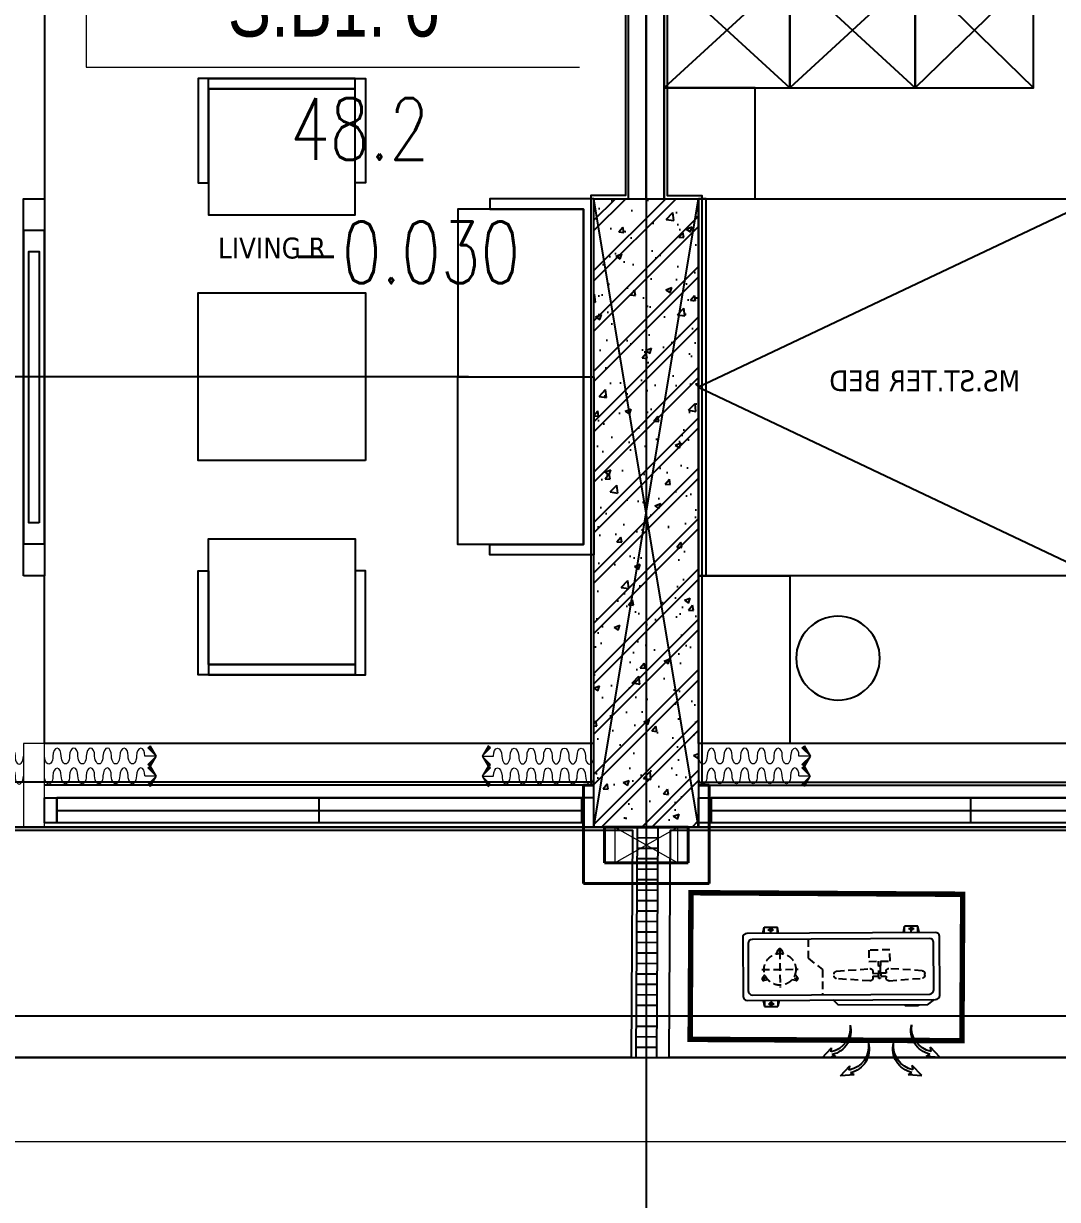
# Model space of a CAD drawing. Header units: millimetres. Extents: x -361699137 to 361252145, y -356478932 to 356523199.
# Drawn here: x -36898 to -31959, y 5793 to 11407 of the extents above; entities that cross this region are included whole.
import ezdxf
from ezdxf.enums import TextEntityAlignment as Align
from ezdxf.xclip import XClip

# ---------------------------------------------------------------- set-up
doc = ezdxf.new("R2010")
doc.units = ezdxf.units.MM
doc.header["$LTSCALE"] = 100
doc.header["$MEASUREMENT"] = 0
doc.header["$XCLIPFRAME"] = 0
doc.set_wipeout_variables(frame=1)
doc.linetypes.add('ACAD_ISO03W100', pattern=[30, 12, -18])
doc.linetypes.add('HIDDEN', pattern=[0.375, 0.25, -0.125])
for name, color, linetype in [('1VinaPVC-Text', 9, 'Continuous'), ('A-_FURN----_E-_N', 251, 'Continuous'), ('A-ANNO-ROOM', 50, 'Continuous'), ('A-WALL-FNSH', 11, 'Continuous'), ('AC-EAD', 6, 'Continuous'), ('AUDIT_I_220808132811-12', 1, 'Continuous'), ('IDEA - dim', 251, 'Continuous'), ('KC', 5, 'Continuous'), ('KT-Net manh', 139, 'Continuous'), ('KT-Noi that', 32, 'Continuous'), ('KT-Tuong', 1, 'Continuous')]:
    doc.layers.add(name, color=color, linetype=linetype)
for name, color, linetype, lineweight in [('AUDIT_I_220808132811-11', 7, 'Continuous', 9), ('CIC36 net manh', 8, 'Continuous', 9), ('HBA-Partition', 4, 'Continuous', 13), ('KT-Chuviet', 255, 'Continuous', 15), ('KT-Kich thuoc', 159, 'Continuous', 18), ('KT-lomo nuoc', 3, 'HIDDEN', 5), ('KT-Net cat', 1, 'Continuous', 40), ('KT-Net thay', 7, 'Continuous', 15), ('KT-Net truc', 18, 'Continuous', 15)]:
    doc.layers.add(name, color=color, linetype=linetype, lineweight=lineweight)
doc.layers.add('dien tich thong thuy', color=3, linetype='Continuous', plot=False)
doc.styles.add('220126_HDN_HBA typical plan$0$211210_HDN_HBA_TYPICAL PLAN CORE OPT 1$0$HBA-Text', font='GOTHIC.TTF')
doc.styles.add('font unicode ccu', font='arial.ttf')
doc.styles.add('ROMANS', font='ROMANS.SHX')
doc.styles.add('Tahoma', font='tahoma.ttf')

# ---------------------------------------------------------------- blocks, each defined once
blk = doc.blocks.new('Louvre')
for p, q in [((-390.067916277796, 975.9572027104441, 0.1512365001885502), (-295.1435544323176, 1008.729661013116, 0.1512365002144518)), ((-373.750619571656, 928.6946823777398, 0.1512365001885502), (-278.8262577261776, 961.4671406804118, 0.1512365002144518)), ((-357.4333228655159, 881.4321620450355, 0.1512365001885502), (-262.5089610200375, 914.2046203477075, 0.1512365002144518)), ((-341.1160261593759, 834.1696417123312, 0.1512365001885502), (-246.1916643138975, 866.9421000150032, 0.1512365002144518)), ((-324.7987294532359, 786.9071213796269, 0.1512365001885502), (-229.8743676077574, 819.6795796822989, 0.1512365002144518)), ((-308.4814327470958, 739.6446010469226, 0.1512365001885502), (-213.5570709016174, 772.4170593495946, 0.1512365002144518)), ((-292.1641360409558, 692.3820807142183, 0.1512365001885502), (-197.2397741954774, 725.1545390168903, 0.1512365002144518)), ((-275.8468393348157, 645.119560381514, 0.1512365001885502), (-180.9224774893373, 677.892018684186, 0.1512365002144518)), ((-259.5295426286757, 597.8570400488097, 0.1512365001885502), (-164.6051807831973, 630.6294983514817, 0.1512365002144518)), ((-243.2122459225357, 550.5945197161054, 0.1512365001885502), (-148.2878840770572, 583.3669780187774, 0.1512365002144518)), ((-226.8949492163956, 503.3319993834011, 0.1512365001885502), (-131.9705873709172, 536.1044576860731, 0.1512365002144518)), ((-210.5776525102556, 456.0694790506968, 0.1512365001885502), (-115.6532906647772, 488.8419373533688, 0.1512365002144518)), ((-194.2603558041155, 408.8069587179925, 0.1512365001885503), (-99.33599395863712, 441.5794170206646, 0.1512365002144518)), ((-177.9430590979755, 361.5444383852882, 0.1512365001885503), (-83.01869725249708, 394.3168966879603, 0.1512365002144518)), ((-161.6257623918355, 314.2819180525839, 0.1512365001885503), (-66.70140054635704, 347.054376355256, 0.1512365002144518)), ((-145.3084656856954, 267.0193977198796, 0.1512365001885503), (-50.38410384021699, 299.7918560225517, 0.1512365002144518)), ((-128.9911689795554, 219.7568773871753, 0.1512365001885503), (-34.06680713407695, 252.5293356898474, 0.1512365002144518)), ((-112.6738722734153, 172.494357054471, 0.1512365001885503), (-17.74951042793691, 205.2668153571431, 0.1512365002144518)), ((-96.35657556727529, 125.2318367217667, 0.1512365001885503), (-1.43221372179687, 158.0042950244388, 0.1512365002144518)), ((-80.03927886113524, 77.96931638906244, 0.1512365001885503), (14.88508298434317, 110.7417746917345, 0.1512365002144518)), ((-63.7219821549952, 30.70679605635814, 0.1512365001885503), (31.20237969048321, 63.47925435903016, 0.1512365002144518)), ((-47.40468544885516, -16.55572427634615, 0.1512365001885503), (47.51967639662325, 16.21673402632587, 0.1512365002144518))]:
    blk.add_line(p, q)
at = {"elevation": 0.1512365001885503}
blk.add_lwpolyline([(47.5188208874315, 16.2192119784886), (-311.4533339738846, 1055.970408101566), (-405.9933989513665, 1023.379364635679), (-47.40468544885516, -16.55572427634615)], close=True, dxfattribs=at)
blk = doc.blocks.new('OU DHCB')
at = {"ltscale": 10}
for p, q in [((-145596.7359835756, -72628.19858895507), (-145596.7359835755, -73528.19858895507)), ((-145296.7359835756, -72608.19858895507), (-145576.7359835756, -72608.19858895507)), ((-145324.4190639546, -72636.08931015906), (-145548.159058152, -72636.08931015906)), ((-145276.7359835755, -73528.19858895507), (-145276.7359835756, -72628.19858895507)), ((-145251.7359835756, -72666.54320485782), (-145276.7359835756, -72633.91402237766)), ((-145568.159058152, -72656.08931015906), (-145568.1590581519, -73502.79584965573)), ((-145301.9190639545, -73502.79584965573), (-145301.9190639546, -72656.08931015906)), ((-145251.7359835756, -72666.54320485782), (-145251.7359835755, -73091.63776905168)), ((-145251.7359835755, -73091.63776905168), (-145276.7359835756, -73117.74108818787)), ((-145548.1590581519, -73522.79584965573), (-145324.4190639545, -73522.79584965573)), ((-145576.7359835755, -73548.19858895507), (-145296.7359835755, -73548.19858895507))]:
    blk.add_line(p, q, dxfattribs=at)
at = {"linetype": 'HIDDEN', "ltscale": 1.5}
for p, q in [((-145413.9539361256, -72690.93626985545), (-145425.2743603915, -72850.3464246098)), ((-145391.7116543167, -72679.24295534656), (-145400.5201600925, -72679.24295534656)), ((-145366.9574540176, -72850.3464246098), (-145378.2778782834, -72690.93626985545)), ((-145402.8542549818, -72927.5993492777), (-145402.8542549818, -72902.06651731845)), ((-145402.8542549818, -72902.06651731845), (-145389.3775594272, -72902.06651731845)), ((-145389.3775594272, -72927.5993492777), (-145389.3775594272, -72902.06651731845)), ((-145413.9539361256, -73100.72940071652), (-145425.2743603915, -72941.3192459621)), ((-145411.8405843586, -72927.5993492777), (-145402.8542549818, -72927.5993492777)), ((-145389.3775594272, -72927.5993492777), (-145380.3912300507, -72927.5993492777)), ((-145366.9574540176, -72941.3192459621), (-145378.2778782834, -73100.72940071652)), ((-145424.3244128572, -73457.61947981999), (-145424.3244128572, -73284.34750655977)), ((-145372.1718516731, -73297.9798048001), (-145387.1776447338, -73289.31620613698)), ((-145384.0065475349, -73301.15090199895), (-145375.342948872, -73286.14510893813)), ((-145504.9601435018, -73370.98349318982), (-145522.2873408278, -73370.98349318982)), ((-145513.6237421648, -73362.31989452682), (-145513.6237421648, -73379.64709185276)), ((-145510.9603994874, -73370.98349318982), (-145337.6884262272, -73370.98349318982)), ((-145387.1776447338, -73452.6507802426), (-145372.1718516731, -73443.98718157967)), ((-145384.0065475349, -73440.81608438081), (-145375.342948872, -73455.82187744146))]:
    blk.add_line(p, q, dxfattribs=at)
for p, q in [((-145600.3090889574, -72742.46089483847), (-145627.2724797422, -72742.46089483894)), ((-145596.7359835737, -72704.6985221715), (-145626.5373331342, -72710.6859819922)), ((-145596.7359835737, -72710.68598199266), (-145626.5373331342, -72710.6859819922)), ((-145626.5373331342, -72710.6859819922), (-145626.537333134, -72774.23580768521)), ((-145613.7907843499, -72729.27302923848), (-145613.7907843499, -72756.23642001537)), ((-145251.7359835756, -72709.72133146526), (-145246.9346340166, -72710.68598199266)), ((-145251.7359835756, -72710.68598199272), (-145246.9346340166, -72710.68598199266)), ((-145251.7359835756, -72742.46089483929), (-145246.1994874087, -72742.46089483934)), ((-145246.9346340166, -72710.68598199266), (-145246.9346340169, -72774.23580768568)), ((-145596.7359835744, -72774.23580768568), (-145626.5373331339, -72774.23580768521)), ((-145596.7359835746, -72780.22326750544), (-145626.5373331342, -72774.23580768521)), ((-145251.7359835756, -72774.23580768573), (-145246.934634017, -72774.23580768568)), ((-145251.7359835756, -72775.20045821296), (-145246.9346340166, -72774.23580768568)), ((-145600.3090889574, -73413.93628307173), (-145627.2724797422, -73413.93628307126)), ((-145596.7359835746, -73376.17391040476), (-145626.5373331342, -73382.16137022499)), ((-145596.7359835744, -73382.16137022452), (-145626.5373331339, -73382.16137022499)), ((-145626.5373331342, -73445.711195918), (-145626.537333134, -73382.16137022499)), ((-145613.7907843499, -73427.12414867172), (-145613.7907843499, -73400.16075789483)), ((-145276.7359835763, -73376.1739104043), (-145246.9346340166, -73382.16137022452)), ((-145276.7359835764, -73382.16137022406), (-145246.934634017, -73382.16137022452)), ((-145273.1628781935, -73413.93628307126), (-145246.1994874087, -73413.9362830708)), ((-145259.6811828009, -73427.12414867125), (-145259.6811828009, -73400.16075789437)), ((-145246.9346340166, -73445.71119591754), (-145246.9346340169, -73382.16137022452)), ((-145596.7359835737, -73445.71119591754), (-145626.5373331342, -73445.711195918)), ((-145596.7359835737, -73451.6986557387), (-145626.5373331342, -73445.711195918)), ((-145276.7359835771, -73445.71119591707), (-145246.9346340166, -73445.71119591754)), ((-145276.7359835771, -73451.69865573823), (-145246.9346340166, -73445.71119591754))]:
    blk.add_line(p, q)
for points in [[(-145514.0369933077, -72845.00641289927), (-145514.0369933077, -72946.6592576727), (-145460.1302110892, -72946.6592576727), (-145460.1302110892, -72845.00641289927)], [(-145438.3748983174, -72892.94521453363), (-145378.3072809206, -72892.94521453363), (-145378.3072809206, -72898.7209469756), (-145438.3748983174, -72898.7209469756)]]:
    blk.add_lwpolyline(points, close=True, dxfattribs=at)
for points in [[(-145411.8405843586, -72864.06632129426), (-145402.8542549818, -72864.06632129426), (-145402.8542549818, -72889.59915325334), (-145389.3775594272, -72889.59915325334), (-145389.3775594272, -72864.06632129426), (-145380.3912300507, -72864.06632129426)], [(-145460.1302110892, -72902.18613808436), (-145439.9151677571, -72902.18613808436), (-145439.9151677571, -72889.4795324876), (-145460.1302110892, -72889.4795324876)], [(-145568.1590581519, -73235.6644869287), (-145477.5859351165, -73235.6644869287), (-145421.9678457306, -73168.28098990311), (-145301.9190639544, -73168.28098990311)]]:
    blk.add_lwpolyline(points, dxfattribs=at)
for points in [[(-145400.506466276, -73299.01593738), (-145385.0322228624, -73286.8395249426, -0.6770329614269011), (-145371.0996937773, -73294.88347436048), (-145373.9076545681, -73314.37276847954)], [(-145498.5591177275, -73386.34032428954), (-145516.8413219319, -73379.02744260765, -0.6770329614269011), (-145516.8413219319, -73362.93954377211), (-145498.5591177275, -73355.62666209022)], [(-145373.9076545681, -73427.59421790004), (-145371.0996937773, -73447.08351201928, -0.6770329614269011), (-145385.0322228624, -73455.12746143699), (-145400.506466276, -73442.95104899965)]]:
    blk.add_lwpolyline(points, format="xyb", dxfattribs=at)
for centre in [(-145613.7907843498, -72742.46089483894), (-145613.7907843498, -73413.93628307126), (-145259.6811828011, -73413.9362830708)]:
    blk.add_circle(centre, 6.399999998510705)
blk.add_circle((-145424.3244128572, -73370.98349318982), 75.80648830138873, dxfattribs=at)
at = {"ltscale": 10}
for centre, radius, start, end in [((-145576.7359835756, -72628.19858895507), 20, 90, 180), ((-145548.159058152, -72656.08931015906), 20, 90, 180), ((-145324.0708671735, -72658.3538387804), 22.2672511938213, 5.836940991571704, 90.89598033136627), ((-145296.7359835756, -72628.19858895507), 20, 0, 90), ((-145576.7359835755, -73528.19858895507), 20, 180, 270), ((-145548.1590581519, -73502.79584965573), 20, 180, 270), ((-145324.0708671734, -73500.53132103439), 22.26725119372981, 269.1040196686337, 354.1630590084283), ((-145296.7359835755, -73528.19858895507), 20, 270, 0)]:
    blk.add_arc(centre, radius, start, end, dxfattribs=at)
at = {"linetype": 'HIDDEN', "ltscale": 1.5, "extrusion": (-3.705961975267651e-18, -2.302887044638033e-31, -1)}
for centre, major_axis, ratio, start_param, end_param in [((-145400.5201600925, -72691.94956094332), (13.47669555471336, 1.34378840757246e-09), 0.9428576571430538, 3.22142263940278, 4.712388980478704), ((-145391.7116543167, -72691.94956094332), (13.47669555471336, -1.34381379242754e-09), 0.942857657143054, 4.712388980290674, 6.203355321366594), ((-145411.8405843586, -72851.35971569768), (13.47669555469076, -1.05462899242754e-09), 0.9428576571446344, 1.570796326721111, 3.221422639214027), ((-145380.3912300507, -72940.3059548744), (13.47669555469076, -1.05462899242754e-09), 0.9428576571446344, 4.712388980310906, 6.363015292803822), ((-145400.5201600925, -73099.71610962864), (13.47669555471336, -1.34381379242754e-09), 0.942857657143054, 1.57079632670088, 3.061762667776801), ((-145391.7116543167, -73099.71610962864), (13.47669555471336, 1.34378840757246e-09), 0.9428576571430538, 0.0798299858129885, 1.57079632688891)]:
    blk.add_ellipse(centre, major_axis=major_axis, ratio=ratio, start_param=start_param, end_param=end_param, dxfattribs=at)
at = {"linetype": 'HIDDEN', "ltscale": 1.5, "extrusion": (-3.705961975267651e-18, -2.30288704463893e-31, -1)}
for centre, start_param, end_param in [((-145380.3912300507, -72851.35971569768), -0.0798299856242348, 1.570796326868679), ((-145411.8405843586, -72940.3059548744), 3.061762667965558, 4.712388980458472)]:
    blk.add_ellipse(centre, major_axis=(13.47669555469076, 1.05462300757246e-09), ratio=0.9428576571446344, start_param=start_param, end_param=end_param, dxfattribs=at)
blk = doc.blocks.new('ki hieu qt')
at = {"layer": 'AC-EAD', "color": 7}
for points in [[(-276796163327.464, 549769551681.0894), (-276796163446.0606, 549769551567.1503)], [(-276796163338.9174, 549769551517.0281), (-276796163327.464, 549769551681.0894)], [(-276796163396.6809, 549769551574.9169), (-276796163446.0606, 549769551567.1503)], [(-276796163338.9174, 549769551517.0281), (-276796163364.6031, 549769551559.9108)], [(-276796163110.5587, 549769551464.184), (-276796163229.1553, 549769551350.2449)], [(-276796163179.7757, 549769551358.0116), (-276796163229.1553, 549769551350.2449)], [(-276796163122.012, 549769551300.1228), (-276796163147.6976, 549769551343.0052)], [(-276796163122.012, 549769551300.1228), (-276796163110.5587, 549769551464.184)], [(-276796163122.012, 549769550654.9597), (-276796163147.6976, 549769550612.0773)], [(-276796163122.012, 549769550654.9597), (-276796163110.5587, 549769550490.8986)], [(-276796163179.7757, 549769550597.0709), (-276796163229.1553, 549769550604.8376)], [(-276796163110.5587, 549769550490.8986), (-276796163229.1553, 549769550604.8376)], [(-276796163396.6809, 549769550380.1656), (-276796163446.0606, 549769550387.9323)], [(-276796163327.464, 549769550273.9932), (-276796163446.0606, 549769550387.9323)], [(-276796163338.9174, 549769550438.0544), (-276796163364.6031, 549769550395.1718)], [(-276796163338.9174, 549769550438.0544), (-276796163327.464, 549769550273.9932)]]:
    blk.add_lwpolyline(points, dxfattribs=at)
for centre, radius, start, end in [((-276796163644.4366, 549769551622.9794), 286.8527087762382, 255.434448979571, 347.3073344548822), ((-276796163679.501, 549769551631.3489), 288.3951209083507, 262.614727528198, 348.7092694430371), ((-276796163427.5312, 549769551406.0741), 286.8527087762382, 255.434448979571, 347.3073344548822), ((-276796163462.5958, 549769551414.4435), 288.3951209083507, 262.614727528198, 348.7092694430371), ((-276796163427.5312, 549769550549.0084), 286.8527087762382, 12.69295835412746, 104.5668063709439), ((-276796163462.5958, 549769550540.639), 288.3951209083507, 11.29147703540943, 97.38530942130281), ((-276796163644.4366, 549769550332.1031), 286.8527087762382, 12.69295835412746, 104.5668063709439), ((-276796163679.501, 549769550323.7336), 288.3951209083507, 11.29147703540943, 97.38530942130281)]:
    blk.add_arc(centre, radius, start, end, dxfattribs=at)
blk = doc.blocks.new('DHCB.1')
at = {"xscale": -1, "rotation": 106.4733300107783}
blk.add_blockref('OU DHCB', (-194859.9671084196, -237775.7974229998), dxfattribs=at)
at = {"xscale": 0.4, "yscale": 0.4, "zscale": 0.4, "rotation": 286.4738024344239}
blk.add_blockref('ki hieu qt', (-179483459312.1194, -168534274838.7475), dxfattribs=at)
blk = doc.blocks.new('*U207')
for points in [[(482.6951045578201, -398.9039813853606), (464.6170375002125, -396.4493711387506), (464.3337632049024, -466.3349522090732)], [(396.7561588253833, -484.1490495130481), (464.3337632049024, -466.3349522090732), (394.4481821902239, -466.0516779393653)]]:
    blk.add_hatch(color=256).paths.add_polyline_path(points)
blk.add_line((464.3337632049024, -466.3349522090732), (416.9273155568029, -418.7598943406972))
for points in [[(482.6951045578201, -398.9039813853606), (464.6170375002125, -396.4493711387506), (464.3337632049024, -466.3349522090732)], [(396.7561588253833, -484.1490495130481), (464.3337632049024, -466.3349522090732), (394.4481821902239, -466.0516779393653)]]:
    blk.add_lwpolyline(points, close=True)
for centre in [(16.76743755071067, -17.17677016190672), (85.71403000141326, -87.65612936302188), (155.3043908096025, -157.4940017787478), (224.8947516177918, -227.3318741944736), (294.485112425981, -297.1697466101995), (364.0754732341703, -367.0076190259254)]:
    blk.add_ellipse(centre, major_axis=(34.52187991841241, 31.95056764796491), ratio=0.5238875827070036, start_param=4.731720461219403, end_param=7.873313114809197)
at = {"extrusion": (0, 0, -1)}
for centre in [(51.5728287498025, -52.1059534814385), (120.5194212005051, -122.5853126825537), (190.1097820086943, -192.4231850982796), (259.7001428168836, -262.2610575140054), (329.2905036250728, -332.0989299297313), (398.8808644332621, -401.9368023454572)]:
    blk.add_ellipse(centre, major_axis=(-32.07293168385898, -34.4082260416161), ratio=0.5238875826554585, start_param=4.731720461217387, end_param=7.87331311480718, dxfattribs=at)
blk = doc.blocks.new('1pn')
at = {"layer": 'A-WALL-FNSH', "color": 5}
for points in [[(8924.999999998137, 19.99999998084968), (8924.999999998137, 139.9999999808497), (8984.999999998137, 139.9999999808497), (8984.999999998137, 19.99999998084968)], [(8984.999999998137, 139.9999999808497), (11490, 139.9999999808497), (11490, 19.99999998084968), (8984.999999998137, 19.99999998084968)], [(10237.5, 139.9999999808497), (8984.999999998137, 139.9999999808497), (8984.999999998137, 79.99999998084968), (10237.5, 79.99999998084968)], [(10237.5, 79.99999998084968), (11490, 79.99999998084968), (11490, 19.99999998084968), (10237.5, 19.99999998084968)]]:
    blk.add_lwpolyline(points, close=True, dxfattribs=at)
blk.add_lwpolyline([(11550, 139.9999999808497), (8984.999999998137, 139.9999999808497)], dxfattribs=at)
at = {"layer": 'HBA-Partition'}
blk.add_lwpolyline([(8924.999999998137, 400), (8824.999999998137, 400), (8824.999999998137, 0), (8924.999999998137, 0)], close=True, dxfattribs=at)
at = {"layer": 'IDEA - dim'}
for p, q in [((11550, 200.0000000001746), (8924.999999998137, 200.0000000000582)), ((11550, 0), (8924.999999998137, 0))]:
    blk.add_line(p, q, dxfattribs=at)
for points in [[(9709.32281126082, 3075.738865847932), (9709.32281126082, 3523.743899913039), (10409.32281126082, 3523.743899913039), (10409.32281126082, 3573.743899913039), (9659.32281126082, 3573.743899913039), (9659.32281126082, 3075.738865847932)], [(10409.32281126082, 3075.738865847932), (10409.32281126082, 3523.743899913039), (9709.32281126082, 3523.743899913039), (9709.32281126082, 3573.743899913039), (10459.32281126082, 3573.743899913039), (10459.32281126082, 3075.738865847932)], [(9709.32281126082, 3523.743899913039), (9709.32281126082, 2923.743899913039), (10409.32281126082, 2923.743899913039), (10409.32281126082, 3523.743899913039)], [(8825, 1200), (8825, 3000), (8925.000000003725, 3000), (8925.000000003725, 1200)], [(11051.99496593513, 2950), (11500, 2950), (11500, 2150), (11550, 2150), (11550, 3000), (11051.99496593513, 3000)], [(11500, 2950), (10900, 2950), (10900, 2150), (11500, 2150)], [(8925, 2847.500000000466), (8825, 2847.500000000466), (8825, 1352.499999999534), (8925, 1352.499999999534)], [(8900, 1452.499999999534), (8850, 1452.499999999534), (8850, 2747.500000000466), (8900, 2747.500000000466)], [(10459.32281126082, 1750), (9659.32281126082, 1750), (9659.32281126082, 2550), (10459.32281126082, 2550)], [(11500, 1350), (10900, 1350), (10900, 2150), (11500, 2150)], [(11051.99496593513, 1350), (11500, 1350), (11500, 2150), (11550, 2150), (11550, 1300), (11051.99496593513, 1300)], [(9709.32281126082, 776.2561000869609), (9709.32281126082, 1376.256100086961), (10409.32281126082, 1376.256100086961), (10409.32281126082, 776.2561000869609)], [(9709.32281126082, 1224.261134152068), (9709.32281126082, 776.2561000869609), (10409.32281126082, 776.2561000869609), (10409.32281126082, 726.2561000869609), (9659.32281126082, 726.2561000869609), (9659.32281126082, 1224.261134152068)], [(10409.32281126082, 1224.261134152068), (10409.32281126082, 776.2561000869609), (9709.32281126082, 776.2561000869609), (9709.32281126082, 726.2561000869609), (10459.32281126082, 726.2561000869609), (10459.32281126082, 1224.261134152068)]]:
    blk.add_lwpolyline(points, close=True, dxfattribs=at)
at = {"layer": 'KT-Net manh', "linetype": 'ACAD_ISO03W100', "ltscale": 4}
for p, q in [((8925.000000003725, 3979.999994853046), (8925.000000003725, 3000)), ((10950, 2150), (8200, 2150)), ((8925.000000003725, 400), (8925.000000003725, 1200)), ((11550, 400), (8924.999999998137, 400))]:
    blk.add_line(p, q, dxfattribs=at)
at = {"layer": 'KT-Tuong'}
for points in [[(11800, 3000), (11800, 8099.999999999993), (9975.000000003725, 8100.000000000058)], [(11715, 3000), (11715, 7930), (9975.000000005588, 7930)]]:
    blk.add_lwpolyline(points, dxfattribs=at)
at = {"layer": 'CIC36 net manh', "color": 8, "zscale": 0.8100000000112606}
for p, xscale, yscale, rotation in [((8824.25401497446, 338.6633411585935), 0.8100000000112606, 0.8100000000112606, 225.123201203973), ((8925.745985021815, 338.6633411585935), -0.8100000000112604, 0.8100000000112604, 134.8767987960269), ((11549.25401497819, 338.6633411585935), 0.8100000000112606, 0.8100000000112606, 225.123201203973), ((8824.471729306504, 243.7097146716551), 0.8100000000112606, 0.8100000000112606, 225.123201203973), ((8925.52827068977, 243.7097146716551), -0.8100000000112604, 0.8100000000112604, 134.8767987960269), ((11549.47172931023, 243.7097146716551), 0.8100000000112606, 0.8100000000112606, 225.123201203973)]:
    blk.add_blockref('*U207', p, dxfattribs=dict(at, xscale=xscale, yscale=yscale, rotation=rotation))
at = {"layer": '1VinaPVC-Text', "style": 'Tahoma'}
blk.add_text('LIVING R', height=100, dxfattribs=at).set_placement((9754.103528873995, 2714.557781457494))
blk = doc.blocks.new('2pn')
blk.add_lwpolyline([(8700, 3000), (8700, 8099.999999294552), (8614.994292274117, 8099.999999294581)])
at = {"layer": 'A-_FURN----_E-_N', "linetype": 'Continuous'}
for points in [[(7414.994292274117, 4079.999999294465), (7414.994292274117, 3529.999999300926), (6849.994292274117, 3529.999999300926), (6849.994292274117, 4079.999999294465), (7414.994292274117, 4079.999999294465)], [(8014.994292274117, 4079.999999294523), (8014.994292274117, 3529.999999300984), (7414.994292274117, 3529.999999300984), (7414.994292274117, 4079.999999294523), (8014.994292274117, 4079.999999294523)], [(8614.994292274117, 4079.999999294523), (8614.994292274117, 3529.999999300984), (8014.994292274117, 3529.999999300984), (8014.994292274117, 4079.999999294523), (8614.994292274117, 4079.999999294523)]]:
    blk.add_lwpolyline(points, close=True, dxfattribs=at)
at = {"layer": 'A-WALL-FNSH', "color": 5}
blk.add_lwpolyline([(5849.994292274117, 139.9999999810243), (8389.994292274117, 139.9999999810243)], dxfattribs=at)
for points in [[(8389.994292274117, 139.9999999810243), (5909.994292274117, 139.9999999810243), (5909.994292274117, 19.9999999810243), (8389.994292274117, 19.9999999810243)], [(7149.994292274117, 139.9999999810243), (8389.994292274117, 139.9999999810243), (8389.994292274117, 79.9999999810243), (7149.994292274117, 79.9999999810243)], [(8449.994292274117, 19.9999999810243), (8449.994292274117, 139.9999999810243), (8389.994292274117, 139.9999999810243), (8389.994292274117, 19.9999999810243)], [(7149.994292274117, 79.9999999810243), (5909.994292274117, 79.9999999810243), (5909.994292274117, 19.9999999810243), (7149.994292274117, 19.9999999810243)]]:
    blk.add_lwpolyline(points, close=True, dxfattribs=at)
at = {"layer": 'IDEA - dim'}
for p, q in [((8449.994292274117, 200), (5849.994292274117, 200.0000000000582)), ((8449.994292274117, 0), (250, 1.746229827404022e-10))]:
    blk.add_line(p, q, dxfattribs=at)
for points in [[(8179.99429227435, 3529.999999300836), (8614.99429227435, 3529.999999300836), (8614.99429227435, 2999.999999999852), (8179.99429227435, 2999.999999999852)], [(8449.994292274117, 3000), (6549.994292274117, 3000), (6549.994292274117, 1200), (8449.994292274117, 1200)], [(8449.994292274117, 3000), (8449.994292274117, 1200), (8413.994292274117, 1200), (8413.994292274117, 3000)], [(8014.994292274117, 400.0000000000582), (8449.994292274117, 400.0000000000582), (8449.994292274117, 1200), (8014.994292274117, 1200)]]:
    blk.add_lwpolyline(points, close=True, dxfattribs=at)
blk.add_circle((7784.230196526274, 806.5814066069433), 200, dxfattribs=at)
at = {"layer": 'KT-Net manh', "linetype": 'ACAD_ISO03W100', "ltscale": 4}
for p, q in [((7414.994292274117, 4079.999999294465), (6849.994292274117, 3529.999999300926)), ((6849.994292274117, 4079.999999294465), (7414.994292274117, 3529.999999300926)), ((8014.994292274117, 4079.999999294523), (7414.994292274117, 3529.999999300984)), ((7414.994292274117, 4079.999999294523), (8014.994292274117, 3529.999999300984)), ((8614.994292274117, 4079.999999294523), (8014.994292274117, 3529.999999300984)), ((8014.994292274117, 4079.999999294523), (8614.994292274117, 3529.999999300984)), ((5849.994292244315, 400.0000000000582), (8449.994292274117, 400.0000000000582))]:
    blk.add_line(p, q, dxfattribs=at)
blk.add_lwpolyline([(6549.994292274117, 3000), (8449.994292274117, 2100), (6549.994292274117, 1200)], dxfattribs=at)
at = {"layer": 'KT-Tuong'}
blk.add_line((8614.994292274117, 3000), (8614.99429227598, 5079.999999294581), dxfattribs=at)
at = {"layer": 'CIC36 net manh', "color": 8, "xscale": 0.8100000000112606, "yscale": 0.8100000000112606, "zscale": 0.8100000000112606, "rotation": 225.123201203973}
for p in [(8449.248307252303, 338.6633411588264), (8449.466021584347, 243.7097146718879)]:
    blk.add_blockref('*U207', p, dxfattribs=at)
at = {"layer": '1VinaPVC-Text', "style": 'Tahoma'}
blk.add_text('MS.ST.TER BED', height=100, dxfattribs=at).set_placement((6914.866552038124, 2080.573803413368))
blk = doc.blocks.new('TAG CAO DO SAN')
blk.add_wipeout([(1526701.778855525, -266095.22987594287), (1527644.6359120198, -266095.22987594287), (1527644.6359120198, -266330.944140067), (1526701.778855525, -266330.944140067)]).dxf.layer = 'KT-Net thay'
at = {"layer": 'KT-Net thay', "flags": 128}
blk.add_lwpolyline([(1526701.778855525, -266095.2298759429), (1526701.778855525, -266330.9441400666), (1527644.63591202, -266330.9441400666), (1527644.63591202, -266095.2298759429)], close=True, dxfattribs=at)
blk.add_lwpolyline([(1526701.778855525, -266330.9441400666), (1527644.63591202, -266330.9441400666)], dxfattribs=at)
at = {"layer": 'KT-Chuviet', "color": 31, "style": 'font unicode ccu', "width": 0.75}
blk.add_attdef('TÊNPHÒNG', text='', height=117.85713, dxfattribs=at).set_placement((1527175.308820772, -266213.4467624734), align=Align.MIDDLE_CENTER)
blk = doc.blocks.new('A$C1AAC5519')
at = {"layer": 'A-ANNO-ROOM', "insert": (772.955269176513, 1216.574747113511), "char_height": 600, "attachment_point": 2, "rotation": 50.44882673977027, "style": '220126_HDN_HBA typical plan$0$211210_HDN_HBA_TYPICAL PLAN CORE OPT 1$0$HBA-Text'}
blk.add_mtext_dynamic_manual_height_columns('S.B1.', width=722857412.8743668, gutter_width=9765.624999999996, heights=[0], dxfattribs=at)
blk = doc.blocks.new('A$C418F5BC8')
at = {"layer": 'A-ANNO-ROOM', "insert": (648.1133449638728, 1090.790118377889), "char_height": 600, "attachment_point": 2, "rotation": 50.44882673977027, "style": '220126_HDN_HBA typical plan$0$211210_HDN_HBA_TYPICAL PLAN CORE OPT 1$0$HBA-Text'}
blk.add_mtext_dynamic_manual_height_columns('SL-S', width=722857412.8743668, gutter_width=9765.624999999996, heights=[0], dxfattribs=at)
blk = doc.blocks.new('A$C2A6C5140')
at = {"layer": 'A-ANNO-ROOM', "insert": (731.4497625969816, 1190.0169191678, 0.0003277973379295924), "char_height": 600, "attachment_point": 2, "rotation": 50.44882673977027, "style": '220126_HDN_HBA typical plan$0$211210_HDN_HBA_TYPICAL PLAN CORE OPT 1$0$HBA-Text'}
blk.add_mtext_dynamic_manual_height_columns('2-BR', width=722857412.8743668, gutter_width=9765.624999999996, heights=[0], dxfattribs=at)
blk = doc.blocks.new('A$C5388591E')
at = {"layer": 'A-ANNO-ROOM', "insert": (894.3001998505497, 842.1987865094561, 0.0004622000541105721), "char_height": 600, "attachment_point": 2, "rotation": 1.4064704596368105, "style": '220126_HDN_HBA typical plan$0$211210_HDN_HBA_TYPICAL PLAN CORE OPT 1$0$HBA-Text'}
blk.add_mtext_dynamic_manual_height_columns('3-BR', width=722857412.8743668, gutter_width=9765.624999999996, heights=[0], dxfattribs=at)
blk = doc.blocks.new('A$C21AF0CCA')
at = {"layer": 'A-ANNO-ROOM', "insert": (1197.56892258345, 814.6835720778872), "char_height": 600, "attachment_point": 2, "rotation": 0.10542954816276216, "style": '220126_HDN_HBA typical plan$0$211210_HDN_HBA_TYPICAL PLAN CORE OPT 1$0$HBA-Text'}
blk.add_mtext_dynamic_manual_height_columns('S.B1P.', width=722857412.8743668, gutter_width=9765.624999999996, heights=[0], dxfattribs=at)
blk = doc.blocks.new('*U381')
at = {"layer": 'KT-lomo nuoc', "ltscale": 500}
for p, q in [((294.5899368590384, 56.70727108597131), (32.13938861171003, -166.9435946057955)), ((326.7293254707483, -110.2270264674847), (-6.776263578034403e-21, -0.009297052340116354))]:
    blk.add_line(p, q, dxfattribs=at)
blk.add_lwpolyline([(294.5899368590384, 56.70727108597131), (326.7293254707483, -110.2270264674847), (32.13938861171003, -166.9435946057955), (-6.776263578034403e-21, -0.009297052340116354)], close=True, dxfattribs=at)
blk = doc.blocks.new('CTN TN T39')
at = {"layer": 'KT-Net cat'}
for p, q in [((-30300.28382470788, -19299.81981076007, -1.243700894146729e-07), (-30300.28382470788, -19769.81981076007, -1.243700894146729e-07)), ((-30300.28382470788, -19299.81981076007, -1.243700894146729e-07), (-30250.6285962527, -19299.81981076007, -1.243700894146729e-07)), ((-29750.6285962527, -19299.81981076007, -1.243700894146729e-07), (-29700.28382470788, -19299.81981076007, -1.243700894146729e-07)), ((-29700.28382470788, -19299.81981076007, -1.243700894146729e-07), (-29700.28382470788, -19769.81981076007, -1.243700894146729e-07)), ((-30200.28382470788, -19669.81981076007, -1.243700894146729e-07), (-30200.28382470788, -19499.81981076007, -1.243700894146729e-07)), ((-30200.28382470788, -19499.81981076007, -1.243700894146729e-07), (-29800.28382470788, -19499.81981076007, -1.243700894146729e-07)), ((-29800.28382470788, -19669.81981076007, -1.243700894146729e-07), (-29800.28382470788, -19499.81981076007, -1.243700894146729e-07)), ((-30200.28382470788, -19669.81981076007, -1.243700894146729e-07), (-29800.28382470788, -19669.81981076007, -1.243700894146729e-07)), ((-29700.28382470788, -19769.81981076007, -1.243700894146729e-07), (-30300.28382470788, -19769.81981076007, -1.243700894146729e-07))]:
    blk.add_line(p, q, dxfattribs=at)
at = {"layer": 'KT-lomo nuoc', "linetype": 'HIDDEN', "xscale": -0.9999999999999997, "rotation": 10.8976534755902}
blk.add_blockref('*U381', (-29850.56812577212, -19499.99091459217, -1.683345159544118e-07), dxfattribs=at)
blk = doc.blocks.new('A$C0e39c971')
at = {"layer": 'KC'}
h = blk.add_hatch(dxfattribs=at)
h.set_pattern_fill('VATLIEU04', color=256, scale=40, style=0, pattern_type=2)
h.set_pattern_definition([(49.99999999999999, (-90846.1647472535, -18366.26446870027), (286.9040730403014, -25.10085399303804), [30, -330]), (355, (-90846.1647472535, -18366.26446870027), (-55.50053344520001, 300.8768534800047), [24, -264]), (100.4514, (-90822.25607525349, -18368.35620470027), (231.4037526856086, 275.7758168243814), [25.496076, -280.4568448]), (46.18420000000001, (-90846.1647472535, -18286.26446870027), (426.8964194502578, -66.20760573160723), [45, -495]), (96.6356, (-90810.5900492535, -18291.78179150027), (373.8650822194813, 389.6471483601767), [38.2441152, -420.6852]), (351.1842, (-90846.1647472535, -18286.26446870027), (373.8647780534509, 389.6474403701299), [36, -396]), (21, (-90806.1647472535, -18306.26446870027), (238.7628208473847, -161.0475562661355), [30, -330]), (326.0000000000001, (-90806.1647472535, -18306.26446870027), (97.32613276863269, 290.0600180187412), [24, -264]), (71.4514, (-90786.2678540535, -18319.68511110027), (336.089051432596, 129.012198683981), [25.496076, -280.4568448]), (37.50000000000001, (-90846.1647472535, -18366.26446870027), (4.863942126916267, 133.1575415325246), [0, -260.8, 0, -268, 0, -265]), (7.499999999999999, (-90846.1647472535, -18366.26446870027), (105.2278149768594, 157.7646847529441), [0, -152.8, 0, -254.8, 0, -101]), (327.5, (-90935.3647472535, -18366.26446870027), (213.5289744689636, -9.021948693751902), [0, -100, 0, -312, 0, -414]), (317.5, (-90975.3647472535, -18366.26446870027), (233.2744677369545, 40.04199293292709), [0, -130, 0, -207.2, 0, -294]), (45, (-90846.1647472535, -18366.26446870027), (-120.2081528017131, 120.2081528017131), []), (45, (-90846.1647472535, -18317.26446870027), (-120.2081528017131, 120.2081528017131), [])])
h.paths.add_polyline_path([(18133.17361417318, -53480.20129876991), (17633.17361417318, -53480.20129876991), (17633.17361417324, -50480.20129876991), (18133.17361417324, -50480.20129876991)])
at = {"layer": 'KC', "ltscale": 2000}
for p, q in [((17883.17346037715, -27558.70956803046), (17883.17346037715, -65509.737436725)), ((-891.925972702913, -53480.20085322356), (61925.0074713116, -53480.20078555004))]:
    blk.add_line(p, q, dxfattribs=at)
at = {"layer": 'KC', "linetype": 'ByBlock', "ltscale": 30}
for p, q in [((17633.17361417318, -53480.20129876991, 7.59485033497405e-05), (18133.17361417324, -50480.20129876991, 7.59485033497405e-05)), ((18133.17361417318, -53480.20129876991, 7.59485033497405e-05), (17633.17361417324, -50480.20129876991, 7.59485033497405e-05))]:
    blk.add_line(p, q, dxfattribs=at)
at = {"layer": 'KC', "elevation": 1.034975806175202e-10}
for points in [[(-17552.23584064748, -16036.06459273009), (-17553.1389593645, -16036.37639277731), (-20141.8602483701, -8672.649219421492, 0.3383369275737885), (-24015.29082174599, -7136.458974841615), (-53451.03999679349, -17291.55951986432, 0.4594566638934902), (-55491.1399245502, -22440.97886224906), (-46722.43160347594, -36767.33588192488, 0.2796886410766748), (-41756.25934116053, -37798.72170729071), (-19038.83478782838, -29961.01369796699, 0.2042794764179826), (-18972.52809744002, -29839.90109064529), (-18748.74024396064, -28810.03134434265, -0.275411558420597), (-18020.89218299882, -28009.52022957452), (-13608.50410666387, -26491.64415193349, -0.4141945204059637), (-12447.42789786076, -27056.16764173837), (-4118.211540221004, -51146.8806521662, 0.3197537419032751), (701.8279530112632, -54580.38154215179), (45839.20945656975, -54580.38154215179, 0.3653099340488337), (50805.18134907098, -50269.65953950946, 0.1024343471952136), (50796.20608748565, -48647.75340763869), (48355.04031652305, -37177.11983438133, 0.1326112318916029), (46888.71811021073, -34378.50465145579, 0.06649945757597092), (45757.53223259235, -33464.07898575653, 0.1376152775427903), (43676.93692294578, -32880.38154222074), (18033.23583193077, -32880.38154215258)], [(-44768.05028010235, -37672.4164484323, 0.1611946573831598), (-41822.29495876384, -37609.93604636512), (-19167.160101207, -29793.71852097943), (-18944.45515993348, -28768.83232718595, -0.2743065762547361), (-18082.70163077179, -27819.27985565281), (-13673.69687452055, -26302.56765129972, -0.4141533536735696), (-12258.4067412282, -26990.81473556511), (-3929.19038362366, -51081.52774589112, 0.3197537419032745), (701.8279530112632, -54380.38154215178), (45837.75658286465, -54380.38154215179, 0.151466571344554), (48597.29591171903, -53480.20079990816, 0.151466571344554)], [(-44768.05028010253, -37672.41644843231, 0.1611946573845213), (-41822.29495874047, -37609.93604635706), (-19167.16010120697, -29793.71852097942), (-18944.45515993494, -28768.83232719273, -0.2743065762563507), (-18082.70163077116, -27819.27985565258), (-13673.69687450188, -26302.56765129325, -0.4141533536684066), (-12258.40674122795, -26990.81473556501), (-3929.190383623587, -51081.52774589112, 0.3197537419032702), (701.8279530112632, -54380.38154215181), (45837.75658286479, -54380.38154215179, 0.1514665713445501), (48597.29591171909, -53480.20079990817)]]:
    blk.add_lwpolyline(points, format="xyb", dxfattribs=at)
at = {"layer": 'KC', "ltscale": 0.25, "elevation": 7.59485033497405e-05}
blk.add_lwpolyline([(18133.17361417318, -53480.20129876991), (17633.17361417318, -53480.20129876991), (17633.17361417324, -50480.20129876991), (18133.17361417324, -50480.20129876991)], close=True, dxfattribs=at)

msp = doc.modelspace()

# ---------------------------------------------------------------- linework, layer by layer
at = {"layer": 'AUDIT_I_220808132811-11', "elevation": 1.118653840330101e-10}
for points in [[(-69193.30637794166, 45106.94538371818), (-71608.18641396164, 52101.56739367126, 0.3643585262583712), (-76316.22335845136, 54156.43183830037), (-105251.9352621387, 44174.19969276607, 0.4519047578513394), (-107468.3438809736, 38521.0920903217), (-99355.1182781613, 24907.26294021989, 0.3106788684848847), (-93192.1073306115, 22936.01019132367), (-70669.28839360795, 30727.35068779386, 0.2299220823866625), (-70384.42438073971, 31142.11707948335), (-70163.50289504483, 32158.79582628727, -0.2789899883790971), (-69704.65776879928, 32660.41716481154), (-65284.34999406608, 34181.01764486975, -0.4143403845293878), (-64631.75593334719, 33863.92266491413), (-56302.53957563703, 9773.209654282633, 0.3197537419032749), (-51104.45776920996, 6070.414576847223), (-5967.076265651645, 6070.414576847223, 0.4808685683322463), (-826.5305198492715, 12501.31484617034), (-1435.178516527987, 15196.44977954429), (-1480.444214882969, 15396.89038593689), (-3255.875840014254, 23916.51383654246)], [(-70845.12051004978, 31089.78242103203, 0.2042794764179826), (-70778.81381966136, 31210.89502835373), (-70555.02596618194, 32240.76477465636, -0.275411558420597), (-69827.17790522016, 33041.27588942449), (-65414.78982888517, 34559.15196706553, -0.4141945204059637), (-64253.7136200821, 33994.62847726065), (-55924.49726244234, 9903.915466832812, 0.3197537419032751), (-51104.45776920993, 6470.414576847223), (-5967.076265651645, 6470.414576847223, 0.3653099340488337), (-1001.104373149923, 10781.13657949169)]]:
    msp.add_lwpolyline(points, format="xyb", dxfattribs=at)
at = {"layer": 'AUDIT_I_220808132811-12', "elevation": 1.118653840330101e-10}
msp.add_lwpolyline([(-3451.24540569837, 23873.67628461769), (-1010.07963473571, 12403.04271136032, -0.4770525089971996), (-4922.461312130734, 7570.414576846088), (-45715.90535608231, 7570.414576847223)], format="xyb", dxfattribs=at)
at = {"layer": 'dien tich thong thuy'}
for points, elevation in [([(-39498.04879808333, 13650.41426808773), (-39498.04879808333, 15475.41426810557), (-37248.04880175536, 15475.41426800443), (-37248.04880175926, 15485.41426800562), (-36733.04879809264, 15485.41426808773), (-35763.04879807937, 15485.41426808773), (-34023.04879808519, 15485.41426808773), (-34023.04879808519, 10585.59450904372), (-34188.04879808519, 10585.59450904372), (-34188.04879808507, 7785.414268087905), (-36783.04879808659, 7785.414268087727), (-36913.04879808705, 7785.414268087785), (-39508.98192187666, 7785.414268087901), (-39508.04647442792, 10585.41426808773), (-39623.04879808519, 10585.41426808773), (-39623.04879808519, 13650.41426808773)], 1.553327170788797e-10), ([(-25488.04879808507, 7785.414268087912), (-25488.04879808519, 10585.61090353536), (-25323.04879808519, 10585.43066257876), (-25323.04879808519, 14770.41426738225), (-26938.04879808519, 14770.41426738225), (-26938.04879808519, 15485.41426738225), (-27088.04309035931, 15485.41426738225), (-28208.04309035931, 15485.41426738231), (-30073.04309035931, 15485.41426738231), (-30073.04309035931, 15475.41426738232), (-32023.04309036303, 15472.91426738224), (-32023.04309036303, 15117.91426738227), (-33813.04309036117, 15120.41426738228), (-33813.04309036117, 12750.41426738219), (-33823.04309036117, 12750.41426738219), (-33823.04309035931, 10585.59450904372), (-33658.1113901363, 10585.59450904372), (-33658.0434542736, 7785.414268087727)], -7.594808240499368e-05), ([(-39664.15833687765, 6470.140240445471), (-39658.14570542838, 7555.596088640399), (-33988.14535114029, 7555.594513237902), (-33994.57366978389, 6470.724454109761)], -2.134672649477005e-05), ([(-33814.15834002139, 6470.139721221542), (-33808.14570732124, 7555.59577601296), (-25281.48401593161, 7555.414618387014), (-25287.91117156844, 6470.724966796173)], -2.134672649521413e-05)]:
    msp.add_lwpolyline(points, close=True, dxfattribs=dict(at, elevation=elevation))
at = {"layer": 'KT-Noi that', "extrusion": (2.779649405079937e-06, 0.0004897338603342396, 0.9999998800765028), "const_width": 26.00000000000001, "elevation": 3.117763328992881}
msp.add_lwpolyline([(-33713.50658852168, 6557.28153264975), (-33709.49633569829, 7257.270045326472), (-32411.41625791512, 7249.902353935032), (-32415.41548862041, 6550.777949069558), (-33713.50658852168, 6557.28153264975)], dxfattribs=at)

# ---------------------------------------------------------------- block references
at = {"layer": 'A-_FURN----_E-_N'}
msp.add_blockref('1pn', (-45723.04987985871, 7570.414579226068), dxfattribs=at)
at = {"layer": 'A-ANNO-ROOM'}
for p in [(-259643.7130096142, 30107.50136767479, 5.460850030168077e-05), (-265285.2820729736, 28918.92663560377, 5.460850030168077e-05), (-245554.3968650475, 25356.81105555443, 5.460850030168077e-05), (-227992.1817903481, 24030.19494673412, 5.460832008522107e-05), (-256709.4713859697, 21832.8932062781, 5.460850030168077e-05), (-262170.0583902029, 20336.74231012515, 5.460850030168077e-05), (-227339.9751671815, 20267.82827189344, 5.460850030168077e-05), (-224467.8250259957, 15310.13736246047, 5.460832008522128e-05)]:
    msp.add_blockref('A$C21AF0CCA', p, dxfattribs=at)
at = {"layer": 'dien tich thong thuy'}
for name, p, rotation in [('A$C2A6C5140', (-231902.1761341663, 41866.69510118499, 3.214423980650787e-05), 310.9576437198666), ('A$C2A6C5140', (-223136.0769012624, 38294.90614465419, 1.895367564819208e-05), 310.9576437198666), ('A$C2A6C5140', (-179022.2876665308, 13510.42375649511, 0.000178988243818107), 310.9576437198666), ('A$C2A6C5140', (-176749.4277460563, 2773.706094754736, 0.000178988243818107), 310.9576437198666), ('A$C2A6C5140', (-199561.0792445699, 2742.960286576832, 0.0001030398263186841), 310.9576437198666), ('A$C2A6C5140', (-192735.1419570138, 2545.06827839894, 0.000178988243818107), 310.9576437198666), ('A$C418F5BC8', (-243956.3571569886, 39603.8582028097, -1.001597833679712e-05), 309.6632197063607), ('A$C418F5BC8', (-248126.4019441397, 37597.12528390926, -1.001597833679712e-05), 309.6632197063607), ('A$C418F5BC8', (-251890.361273925, 36548.61448139837, -1.001597833679712e-05), 309.6632197063607), ('A$C418F5BC8', (-255839.4329553979, 34945.01120257354, -1.001597833679712e-05), 309.6632197063607), ('A$C1AAC5519', (-240877.0889148213, 28052.61175672372, 0.0003723829774320968), 309.6566028083925), ('A$C1AAC5519', (-219521.6105350079, 27682.1615688601, 0.0005547181599990354), 309.6566028083925), ('A$C1AAC5519', (-217651.9125884596, 24627.95011466656, 0.0003723828570649432), 309.6566028083925), ('A$C1AAC5519', (-267764.0012375055, 19262.70548251106, 0.0003723828655667127), 309.6566028083925), ('A$C418F5BC8', (-223053.1163780628, 10712.6679421931, -1.001597833679712e-05), 309.6632197063607), ('A$C1AAC5519', (-213503.7868963684, 3324.648489140978, -0.3423708923741385), 309.6566028083925), ('A$C1AAC5519', (-207798.658660123, 3064.615415494518, 0.0003723828655667127), 309.6566028083925), ('A$C1AAC5519', (-184128.1584514385, 2786.454424718489, 0.0003723828655667127), 309.6566028083925)]:
    msp.add_blockref(name, p, dxfattribs=dict(at, rotation=rotation))
for p in [(-273086.0443437684, 28673.87453448355, -1.001579812033762e-05), (-220441.6689392982, 3035.191374137183, 4.458552763712727e-05)]:
    msp.add_blockref('A$C5388591E', p, dxfattribs=at)
at = {"layer": 'IDEA - dim', "xscale": -1}
msp.add_blockref('2pn', (-25223.04987985871, 7570.414579226068, -7.594841749942289e-05), dxfattribs=at)
at = {"layer": 'KT-Net manh', "rotation": 340.6055111508006}
msp.add_blockref('Louvre', (-33923.2649824486, 6470.593546447104, -0.1511605518394024), dxfattribs=at)
at = {"layer": 'KT-Noi that', "extrusion": (-2.779649405519097e-06, 0.0004897338603320876, 0.9999998800765028), "xscale": -1, "rotation": 16.80063448492187}
msp.add_blockref('DHCB.1', (-214353.9114773652, 33192.42676149149, 3.301578531293631), dxfattribs=at)

# ---------------------------------------------------------------- next in the draw order: block references
at = {"layer": 'KT-Net truc'}
ref = msp.add_blockref('TAG CAO DO SAN', (-3853353.942183217, 677025.4731974284, -0.0001646555203289806), dxfattribs=dict(at, xscale=2.5, yscale=2.5, zscale=2.5))
XClip(ref).set_block_clipping_path([(1526674.1636322693, -266330.9441400666), (1527644.6359120195, -266095.2298759429)])
ref.add_attrib('CAO-DO', '48.2', (-35624.08383343575, 10756.14860202559, -0.0001646555203289806), dxfattribs={"layer": 'KT-Chuviet', "color": 31, "ltscale": 15, "height": 294.6428301546305, "style": 'ROMANS', "width": 0.7500000000000001})
ref.add_attrib('CAO-DO', '-0.030', (-35624.08383343575, 10166.86294171634, -0.0001646555203289806), dxfattribs={"layer": 'KT-Chuviet', "color": 31, "ltscale": 15, "height": 294.6428301546305, "style": 'ROMANS', "width": 0.7500000000000001})
ref.add_attrib('TÊNPHÒNG', 'S.B1. 6', dxfattribs={"layer": 'KT-Chuviet', "color": 31, "height": 294.642825, "style": 'font unicode ccu', "width": 0.7500000000000001}).set_placement((-35415.6701312846, 11491.85629124475, -0.0001646555203289806), align=Align.MIDDLE_CENTER)

# ---------------------------------------------------------------- next in the draw order: block references
at = {"layer": 'KC'}
msp.add_blockref('A$C0e39c971', (-51806.2233402338, 61050.61543249532), dxfattribs=at)
at = {"layer": 'KT-Kich thuoc', "color": 2}
msp.add_blockref('CTN TN T39', (-3922.483511740866, 27070.4146309873, 1.242184679685137e-07), dxfattribs=at)

doc.saveas('drawing.dxf')
